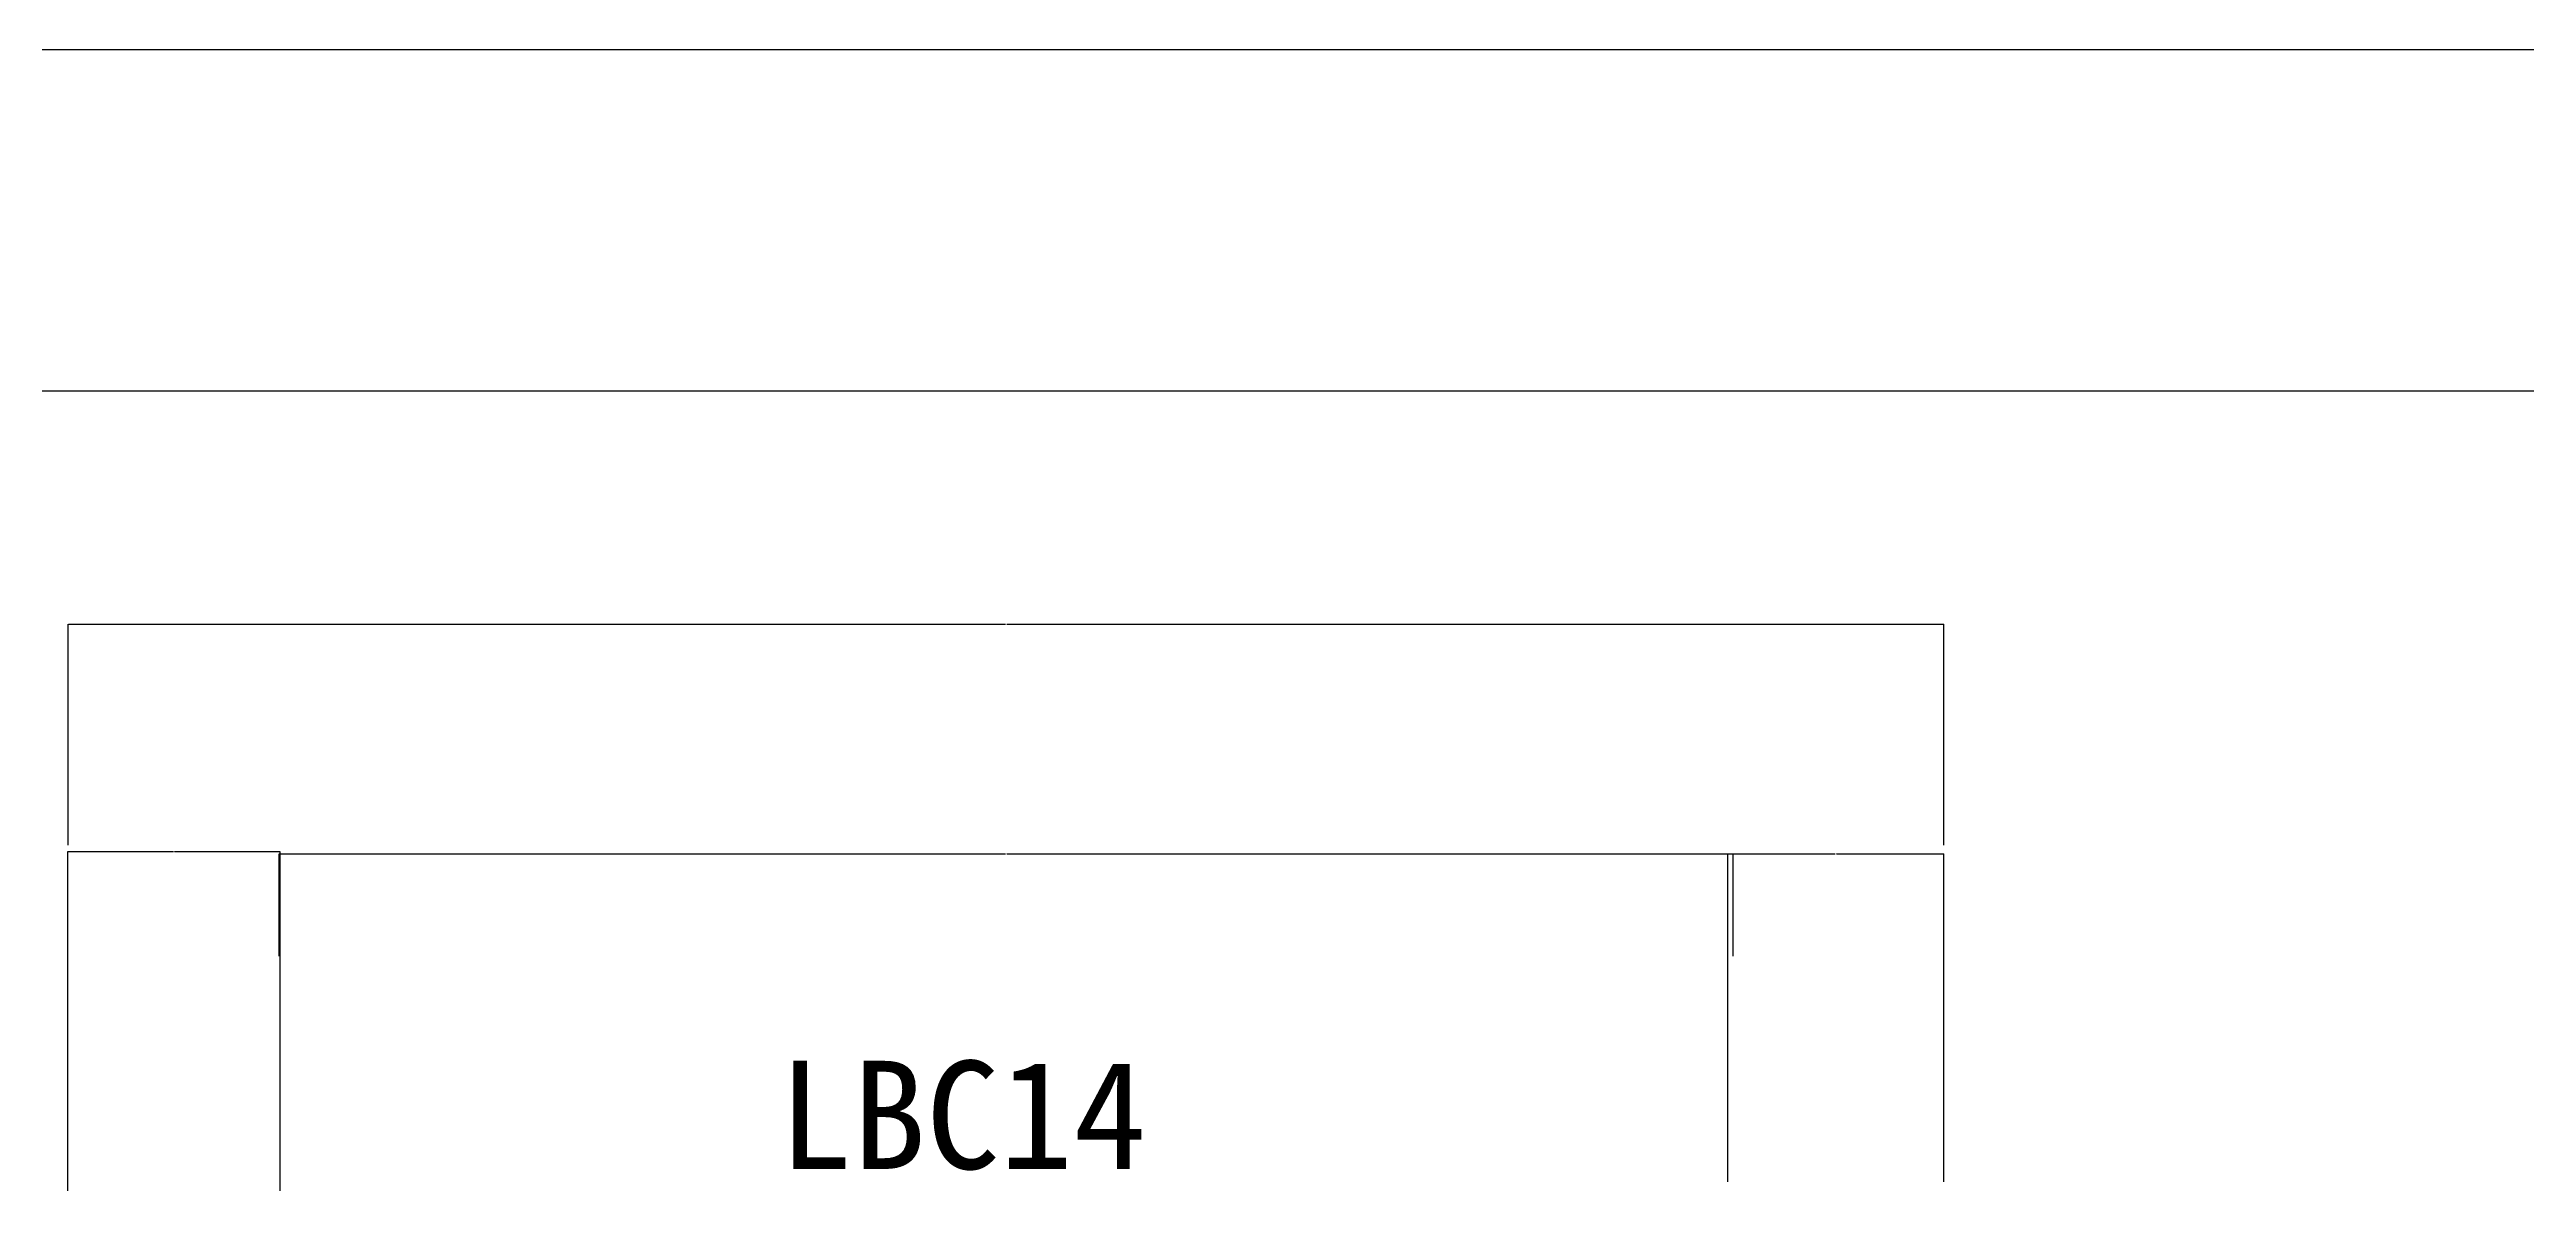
# Model space of a CAD drawing. Header units: metres. Extents: x 169789 to 254571, y -54633 to 5590.
# Drawn here: x 230231 to 237486, y 2261 to 5590 of the extents above; entities that cross this region are included whole.
import ezdxf

# ---------------------------------------------------------------- set-up
doc = ezdxf.new("R2010")
doc.units = ezdxf.units.M
doc.layers.add('DIM', color=3, linetype='Continuous')
doc.dimstyles.get("Standard").update_dxf_attribs({"dimtxt": 2.5, "dimasz": 2.5, "dimexe": 1.25, "dimexo": 0.625, "dimtad": 1, "dimcen": 2.5, "dimazin": 3, "dimtfac": 1, "dimtmove": 0, "dimatfit": 3})

# ---------------------------------------------------------------- blocks, each defined once
blk = doc.blocks.new('*D98')
for p, q in [((230285.06, 2245.58), (230285.06, 3239.74)), ((230285.31, 3239.74), (230594.265, 3239.74)), ((230597.265, 3239.74), (230906.22, 3239.74)), ((230906.47, 2245.58), (230906.47, 3239.74))]:
    blk.add_line(p, q)
at = {"layer": 'Defpoints'}
for p in [(230285.06, 3239.74), (230285.06, 2245.58), (230906.47, 2245.58)]:
    blk.add_point(p, dxfattribs=at)
at = {"layer": 'DIM', "insert": (230595.765, 3239.74), "char_height": 1, "attachment_point": 5}
blk.add_mtext('300', dxfattribs=at)
blk = doc.blocks.new('*D99')
for p, q in [((235146.57, 2271.24), (235146.57, 3232.85)), ((235146.82, 3232.85), (235461.7, 3232.85)), ((235464.7, 3232.85), (235779.58, 3232.85)), ((235779.83, 2271.24), (235779.83, 3232.85))]:
    blk.add_line(p, q)
at = {"layer": 'Defpoints'}
for p in [(235146.57, 3232.85), (235146.57, 2271.24), (235779.83, 2271.24)]:
    blk.add_point(p, dxfattribs=at)
at = {"layer": 'DIM', "insert": (235463.2, 3232.85), "char_height": 1, "attachment_point": 5}
blk.add_mtext('300', dxfattribs=at)
blk = doc.blocks.new('*D104')
for p, q in [((230903.68, 2932.85), (230903.68, 3232.85)), ((230903.93, 3232.85), (233031.04, 3232.85)), ((233035.04, 3232.85), (235162.15, 3232.85)), ((235162.4, 2932.85), (235162.4, 3232.85))]:
    blk.add_line(p, q)
at = {"layer": 'Defpoints'}
for p in [(230903.68, 3232.85), (230903.68, 2932.85), (235162.4, 2932.85)]:
    blk.add_point(p, dxfattribs=at)
at = {"layer": 'DIM', "insert": (233033.04, 3232.85), "char_height": 1, "attachment_point": 5}
blk.add_mtext('2100', dxfattribs=at)
blk = doc.blocks.new('*D105')
for p, q in [((230286.24, 3257.82), (230286.24, 3905.89)), ((230286.49, 3905.89), (233031.035, 3905.89)), ((233035.035, 3905.89), (235779.58, 3905.89)), ((235779.83, 3257.82), (235779.83, 3905.89))]:
    blk.add_line(p, q)
at = {"layer": 'Defpoints'}
for p in [(230286.24, 3905.89), (230286.24, 3257.82), (235779.83, 3257.82)]:
    blk.add_point(p, dxfattribs=at)
at = {"layer": 'DIM', "insert": (233033.035, 3905.89), "char_height": 1, "attachment_point": 5}
blk.add_mtext('2700', dxfattribs=at)

msp = doc.modelspace()

# ---------------------------------------------------------------- linework, layer by layer
for points in [[(212570.54, -24110.4), (212570.54, 5589.6), (254570.54, 5589.6), (254570.54, -24110.4)], [(215070.54, -23110.4), (215070.54, 4589.6), (253570.54, 4589.6), (253570.54, -23110.4)]]:
    msp.add_lwpolyline(points, close=True)
msp.add_lwpolyline([(215070.54, 4589.6), (253570.54, 4589.6), (253570.54, -23110.4), (215070.54, -23110.4), (215070.54, 4589.6)])

# ---------------------------------------------------------------- texts
at = {"layer": 'DIM'}
msp.add_text('LBC14', height=316.74, dxfattribs=at).set_placement((232367.51, 2309.57))

# ---------------------------------------------------------------- dimensions: what is measured, and where the dimension line sits
for base, p1, p2, text, picture, middle in [((230286.24, 3905.89), (230286.24, 3257.82), (235779.83, 3257.82), '2700', '*D105', (233033.035, 3905.89)), ((230285.06, 3239.74), (230285.06, 2245.58), (230906.47, 2245.58), '300', '*D98', (230595.765, 3239.74)), ((230903.68, 3232.85), (230903.68, 2932.85), (235162.4, 2932.85), '2100', '*D104', (233033.04, 3232.85)), ((235146.57, 3232.85), (235146.57, 2271.24), (235779.83, 2271.24), '300', '*D99', (235463.2, 3232.85))]:
    dim = msp.add_linear_dim(base=base, p1=p1, p2=p2, text=text, dimstyle='Standard', dxfattribs=at)
    dim.commit()
    dim.dimension.update_dxf_attribs({"geometry": picture, "text_midpoint": middle})

doc.saveas('drawing.dxf')
